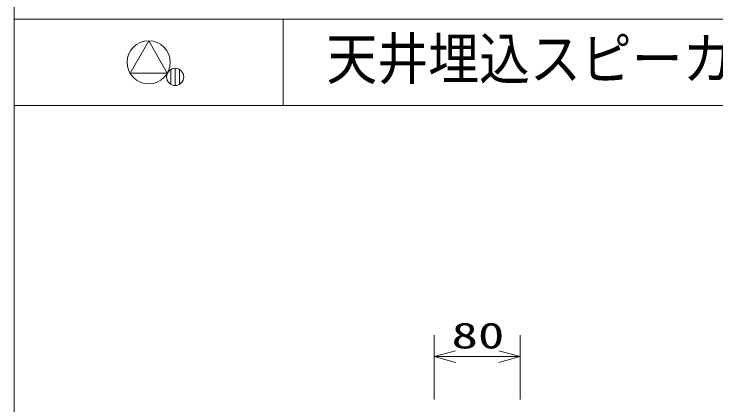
# Model space of a CAD drawing. Units: millimetres on the paper. Extents: x -401 to 401, y -280 to 280.
# Drawn here: x -258 to -192.8, y -35.8 to 0.5 of the extents above; entities that cross this region are included whole.
import ezdxf
from ezdxf.enums import TextEntityAlignment as Align

# ---------------------------------------------------------------- set-up
doc = ezdxf.new("R2010")
doc.units = ezdxf.units.MM
for name, color, linetype, lineweight in [('0-3_WAKU-M', 7, 'Continuous', 9), ('0-4_(J)SP', 7, 'Continuous', 9), ('0-6_SUNPO', 7, 'Continuous', 9), ('0-7_MOJI1', 7, 'Continuous', 9)]:
    doc.layers.add(name, color=color, linetype=linetype, lineweight=lineweight)
doc.styles.add('ＭＳ ゴシック', font='')
doc.styles.get('ＭＳ ゴシック').set_extended_font_data('MS Gothic')

# ---------------------------------------------------------------- blocks, each defined once
blk = doc.blocks.new('_OPEN30')
at = {"layer": '0-6_SUNPO'}
blk.add_line((0, 0), (-1, 0), dxfattribs=at)
blk.add_lwpolyline([(-1, 0.2679), (0, 0), (-1, -0.2679)], dxfattribs=at)

msp = doc.modelspace()

# ---------------------------------------------------------------- linework, layer by layer
at = {"layer": '0-3_WAKU-M'}
for p, q in [((-257.989, 120.017), (-257.989, -239.983)), ((-257.989, 0.017), (387.011, 0.017)), ((-232.989, 0.017), (-232.989, -7.983)), ((-257.989, -7.983), (387.011, -7.983))]:
    msp.add_line(p, q, dxfattribs=at)
at = {"layer": '0-4_(J)SP'}
for p, q in [((-243.028, -6.14), (-243.028, -4.54)), ((-243.428, -6.033), (-243.428, -4.648)), ((-242.628, -6.033), (-242.628, -4.647)), ((-242.228, -5.358), (-242.228, -5.323))]:
    msp.add_line(p, q, dxfattribs=at)
msp.add_lwpolyline([(-245.489, -1.983), (-247.221, -4.983), (-243.757, -4.983)], close=True, dxfattribs=at)
for centre, radius in [((-245.489, -3.983), 2), ((-243.028, -5.34), 0.8)]:
    msp.add_circle(centre, radius, dxfattribs=at)
at = {"layer": '0-6_SUNPO'}
for p, q in [((-218.989, -35.318), (-218.989, -29.332)), ((-210.989, -35.318), (-210.989, -29.332)), ((-212.989, -31.332), (-216.989, -31.332))]:
    msp.add_line(p, q, dxfattribs=at)

# ---------------------------------------------------------------- block references
at = {"layer": '0-6_SUNPO', "xscale": 2, "yscale": 2, "rotation": 180}
msp.add_blockref('_OPEN30', (-218.989, -31.332), dxfattribs=at)
at = {"layer": '0-6_SUNPO', "xscale": 2, "yscale": 2}
msp.add_blockref('_OPEN30', (-210.989, -31.332), dxfattribs=at)

# ---------------------------------------------------------------- texts
at = {"layer": '0-6_SUNPO', "style": 'ＭＳ ゴシック', "width": 1.5}
msp.add_text('80', height=2.405, dxfattribs=at).set_placement((-217.37, -31.295), align=Align.BOTTOM_LEFT)
at = {"layer": '0-7_MOJI1', "style": 'ＭＳ ゴシック', "width": 0.9}
msp.add_text('天井埋込スピーカー（ＡＴＴ付）', height=3.849, dxfattribs=at).set_placement((-228.989, -6.723), align=Align.BOTTOM_LEFT)

doc.saveas('drawing.dxf')
